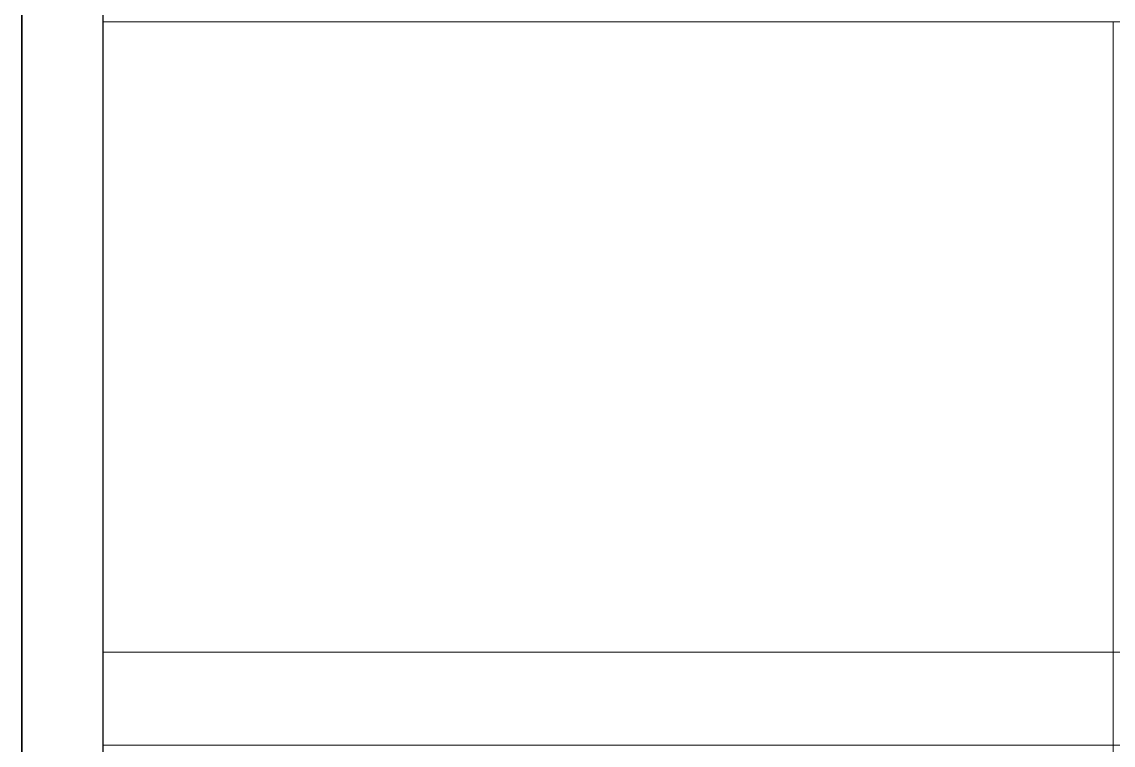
# Model space of a CAD drawing. Header units: millimetres. Extents: x 37984 to 70752, y 14140 to 37584.
# Drawn here: x 45882.48 to 45921.04, y 32643.61 to 32669.15 of the extents above; entities that cross this region are included whole.
import ezdxf

# ---------------------------------------------------------------- set-up
doc = ezdxf.new("R2010")
doc.units = ezdxf.units.MM
doc.set_wipeout_variables(frame=1)
doc.layers.add('! NO PLOT !', color=7, linetype='Continuous', true_color=0xff75dd, plot=False)
doc.layers.add('000-PI-Oprema', color=30, linetype='Continuous', lineweight=5)
doc.layers.add('002-PI-Kabelska kanalica', color=150, linetype='Continuous')

# ---------------------------------------------------------------- blocks, each defined once
blk = doc.blocks.new('F60-47290126')
blk.add_wipeout([(46615.131, 36167.854), (46650.831, 36167.854), (46650.831, 36078.354), (46615.131, 36078.354)]).dxf.layer = '000-PI-Oprema'
at = {"layer": '000-PI-Oprema'}
for p, q in [((46615.131, 36167.854), (46650.831, 36167.854)), ((46615.131, 36145.593), (46615.131, 36167.854)), ((46650.831, 36145.593), (46650.831, 36167.854)), ((46615.131, 36145.277), (46615.131, 36145.593)), ((46615.131, 36145.593), (46650.831, 36145.593)), ((46650.831, 36145.277), (46650.831, 36145.593)), ((46615.131, 36144.384), (46615.131, 36145.277)), ((46650.831, 36144.384), (46650.831, 36145.277)), ((46615.131, 36101.825), (46615.131, 36144.384)), ((46650.831, 36101.825), (46650.831, 36144.384)), ((46615.131, 36142.309), (46650.831, 36142.309))]:
    blk.add_line(p, q, dxfattribs=at)
blk = doc.blocks.new('*U650')
at = {"layer": '002-PI-Kabelska kanalica'}
blk.add_line((20, -100), (20, 70), dxfattribs=at)
blk = doc.blocks.new('spojnica')
at = {"layer": '! NO PLOT !', "transparency": 33554687}
blk.add_line((44861.495, 28809.404), (44861.495, 26919.404), dxfattribs=at)
blk = doc.blocks.new('montažnaa')
at = {"layer": '! NO PLOT !'}
blk.add_line((46568.64, 28809.404), (46568.64, 26919.404), dxfattribs=at)

msp = doc.modelspace()

# ---------------------------------------------------------------- block references
for name, p in [('*U650', (45862.483, 32639.404)), ('F60-47290126', (-729.79, -3498.701))]:
    msp.add_blockref(name, p)

# ---------------------------------------------------------------- next in the draw order: block references
msp.add_blockref('F60-47290126', (-694.09, -3498.701))
at = {"layer": '000-PI-Oprema'}
msp.add_blockref('spojnica', (1023.847, 3900), dxfattribs=at)

# ---------------------------------------------------------------- next in the draw order: block references
msp.add_blockref('montažnaa', (-686.158, 3900), dxfattribs=at)

doc.saveas('drawing.dxf')
